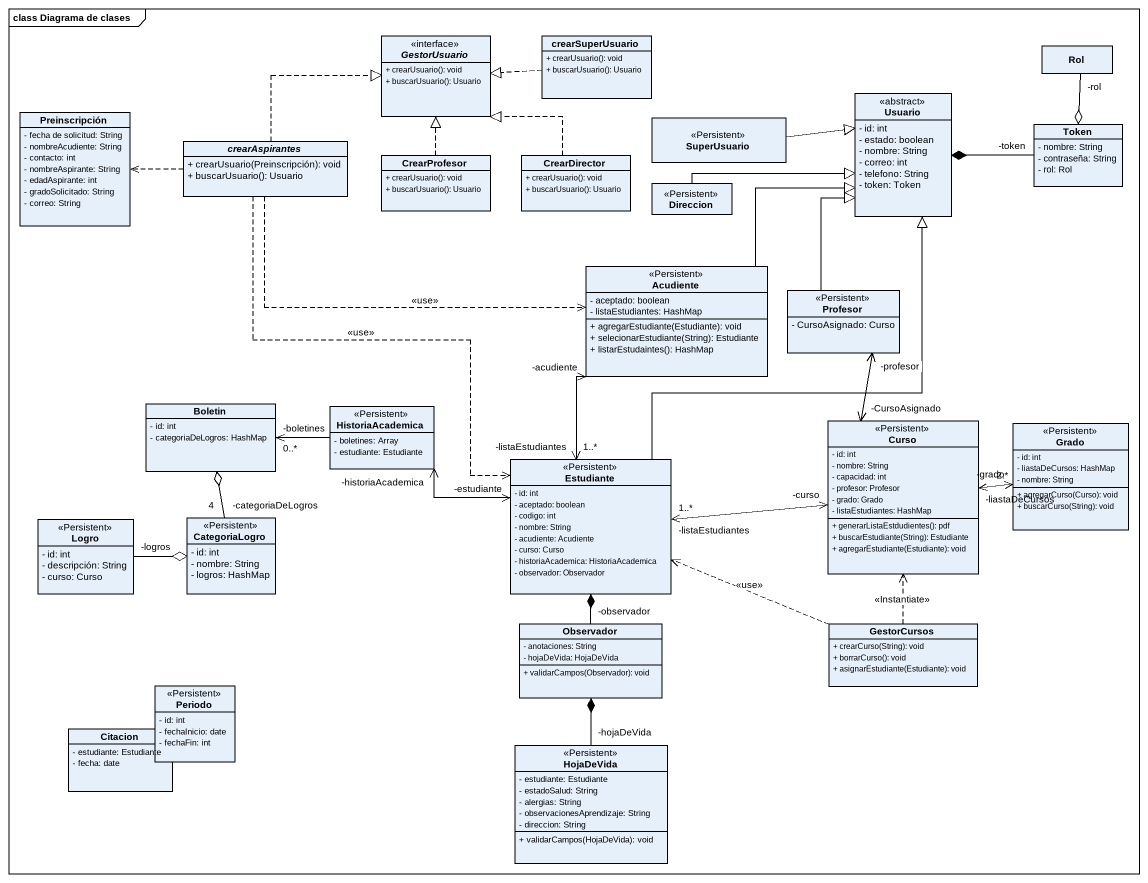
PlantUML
@startuml
mainframe class Diagrama de clases
hide circle
hide empty members
skinparam classAttributeIconSize 0
interface GestorUsuario {
  + crearUsuario(): void
  + buscarUsuario(): Usuario
}
class crearSuperUsuario {
  + crearUsuario(): void
  + buscarUsuario(): Usuario
}
class Rol
class Preinscripción {
  - fecha de solicitud: String
  - nombreAcudiente: String
  - contacto: int
  - nombreAspirante: String
  - edadAspirante: int
  - gradoSolicitado: String
  - correo: String
}
class Usuario <<abstract>> {
  - id: int
  - estado: boolean
  - nombre: String
  - correo: int
  - telefono: String
  - token: Token
}
abstract class crearAspirantes {
  + crearUsuario(Preinscripción): void
  + buscarUsuario(): Usuario
}
class SuperUsuario <<Persistent>>
class Token {
  - nombre: String
  - contraseña: String
  - rol: Rol
}
class CrearProfesor {
  + crearUsuario(): void
  + buscarUsuario(): Usuario
}
class CrearDirector {
  + crearUsuario(): void
  + buscarUsuario(): Usuario
}
class Direccion <<Persistent>>
class Acudiente <<Persistent>> {
  - aceptado: boolean
  - listaEstudiantes: HashMap
  + agregarEstudiante(Estudiante): void
  + selecionarEstudiante(String): Estudiante
  + listarEstudaintes(): HashMap
}
class Profesor <<Persistent>> {
  - CursoAsignado: Curso
}
class Boletin {
  - id: int
  - categoriaDeLogros: HashMap
}
class HistoriaAcademica <<Persistent>> {
  - boletines: Array
  - estudiante: Estudiante
}
class Curso <<Persistent>> {
  - id: int
  - nombre: String
  - capacidad: int
  - profesor: Profesor
  - grado: Grado
  - listaEstudiantes: HashMap
  + generarListaEstdudientes(): pdf
  + buscarEstudiante(String): Estudiante
  + agregarEstudiante(Estudiante): void
}
class Grado <<Persistent>> {
  - id: int
  - liastaDeCursos: HashMap
  - nombre: String
  + agregarCurso(Curso): void
  + buscarCurso(String): void
}
class Estudiante <<Persistent>> {
  - id: int
  - aceptado: boolean
  - codigo: int
  - nombre: String
  - acudiente: Acudiente
  - curso: Curso
  - historiaAcademica: HistoriaAcademica
  - observador: Observador
}
class CategoriaLogro <<Persistent>> {
  - id: int
  - nombre: String
  - logros: HashMap
}
class Logro <<Persistent>> {
  - id: int
  - descripción: String
  - curso: Curso
}
class Observador {
  - anotaciones: String
  - hojaDeVida: HojaDeVida
  + validarCampos(Observador): void
}
class GestorCursos {
  + crearCurso(String): void
  + borrarCurso(): void
  + asignarEstudiante(Estudiante): void
}
class Periodo <<Persistent>> {
  - id: int
  - fechaInicio: date
  - fechaFin: int
}
class Citacion {
  - estudiante: Estudiante
  - fecha: date
}
class HojaDeVida <<Persistent>> {
  - estudiante: Estudiante
  - estadoSalud: String
  - alergias: String
  - observacionesAprendizaje: String
  - direccion: String
  + validarCampos(HojaDeVida): void
}
crearSuperUsuario .left.|> GestorUsuario
Rol "-rol" --o Token
crearAspirantes .right.|> GestorUsuario
crearAspirantes .left.> Preinscripción
crearAspirantes .right.> Acudiente : <<use>>
crearAspirantes ..> Estudiante : <<use>>
SuperUsuario -right-|> Usuario
Token "-token" -left-* Usuario
CrearProfesor .up.|> GestorUsuario
CrearDirector .up.|> GestorUsuario
Direccion -right-|> Usuario
Acudiente -up-|> Usuario
Acudiente "-acudiente" <--> "-listaEstudiantes\n1..*" Estudiante
Profesor -up-|> Usuario
Profesor "-profesor" <--> "-CursoAsignado" Curso
HistoriaAcademica -left-> "-boletines\n0..*" Boletin
Grado "-grado" <-left-> "-liastaDeCursos\n2.*" Curso
Estudiante -up-|> Usuario
Estudiante "-estudiante" <-left-> "-historiaAcademica" HistoriaAcademica
Estudiante "-listaEstudiantes\n1..*" <-right-> "-curso" Curso
CategoriaLogro "-categoriaDeLogros\n4" -up-o Boletin
Logro "-logros" -right-o CategoriaLogro
Observador "-observador" -up-* Estudiante
GestorCursos .up.> Curso : <<Instantiate>>
GestorCursos .left.> Estudiante : <<use>>
HojaDeVida "-hojaDeVida" -up-* Observador
@enduml
